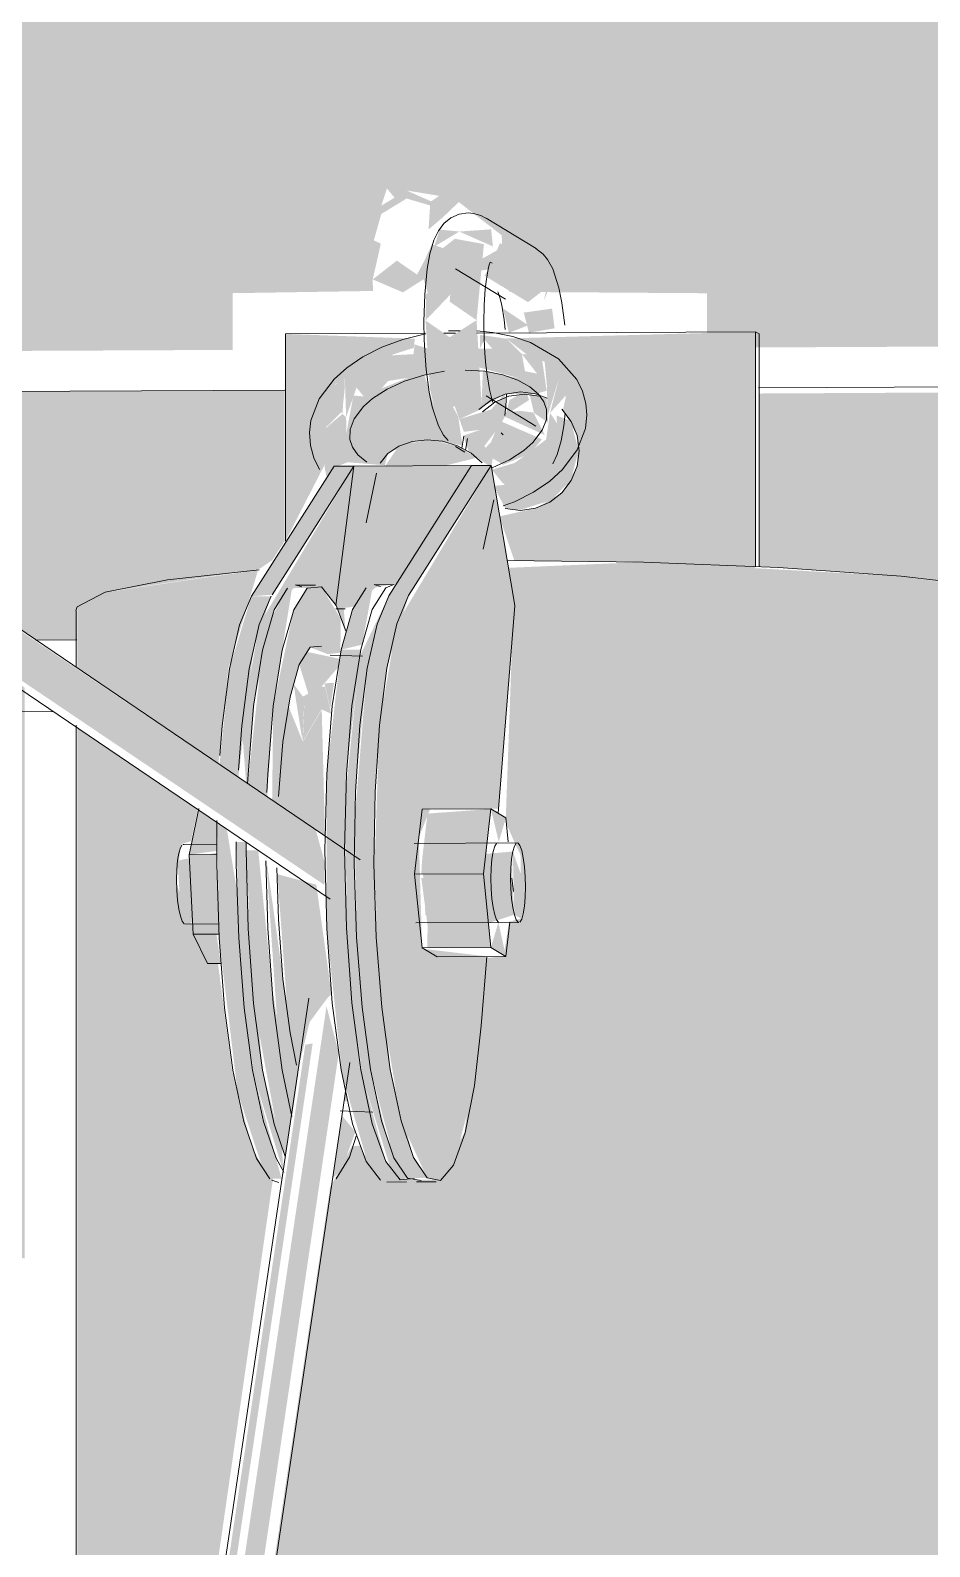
# Model space of a CAD drawing. Header units: inches. Extents: x 27328 to 52026, y -4075 to 4147.
# Drawn here: x 49625.2611 to 49625.26459, y 60.13188 to 60.13777 of the extents above; entities that cross this region are included whole.
import ezdxf

# ---------------------------------------------------------------- set-up
doc = ezdxf.new("R2010")
doc.units = ezdxf.units.IN
doc.header["$MEASUREMENT"] = 0
doc.layers.add('Q-SPCQ', color=91, linetype='Continuous', lineweight=9)
doc.layers.add('S-BEAM', color=12, linetype='Continuous', lineweight=9)

msp = doc.modelspace()

# ---------------------------------------------------------------- hatches: boundary and pattern name
at = {"layer": 'Q-SPCQ'}
for points in [[(49625.2622409, 60.1344469), (49625.2622432, 60.13453), (49625.2622069, 60.1346617), (49625.2536366, 60.1404287), (49625.2536039, 60.1403418), (49625.2535382, 60.1403164), (49625.2622367, 60.1344498)], [(49625.2630316, 60.1367098), (49625.2631009, 60.1367636), (49625.2631123, 60.1368509), (49625.2629224, 60.1369391), (49625.262889, 60.1368576), (49625.2628629, 60.1368123), (49625.2629821, 60.1367398)], [(49625.2629571, 60.1365908), (49625.2630325, 60.1366199), (49625.2629345, 60.1366853), (49625.2629562, 60.1365953)], [(49625.2629442, 60.136271), (49625.2630353, 60.1363298), (49625.2630255, 60.1363672), (49625.2629601, 60.1363298), (49625.2629465, 60.1362797)], [(49625.2631098, 60.1362417), (49625.2631038, 60.1363359), (49625.2630372, 60.1363536), (49625.2630548, 60.1362796), (49625.2631002, 60.1362484)], [(49625.2629353, 60.1360785), (49625.2630401, 60.1361226), (49625.2630858, 60.1361775), (49625.2629224, 60.136249), (49625.2628876, 60.1361665), (49625.2628522, 60.1361288), (49625.2629283, 60.1360827)], [(49625.2626593, 60.1359774), (49625.2627079, 60.1360747), (49625.2628312, 60.1361052), (49625.2627581, 60.136152), (49625.2626397, 60.1361758), (49625.2625295, 60.136151), (49625.2624768, 60.1360737), (49625.2626183, 60.1360743), (49625.262599, 60.1359833)], [(49625.2619571, 60.1355677), (49625.2620372, 60.135574), (49625.2623551, 60.1360729), (49625.2622789, 60.1360725), (49625.2620368, 60.1356928)], [(49625.2622901, 60.1355188), (49625.2623554, 60.1355277), (49625.2624387, 60.1356014), (49625.2625199, 60.1356177), (49625.2628124, 60.136075), (49625.2623551, 60.1360729), (49625.2622854, 60.1355319)], [(49625.2624914, 60.1355702), (49625.2625677, 60.1355706), (49625.2628887, 60.1360754), (49625.2628124, 60.136075), (49625.2625586, 60.1356759)], [(49625.2620002, 60.1353588), (49625.2620765, 60.1353592), (49625.262115, 60.135599), (49625.2620974, 60.1355989), (49625.2620373, 60.1354883)], [(49625.2623056, 60.1353603), (49625.2623875, 60.13538), (49625.2624275, 60.1356005), (49625.2623871, 60.1355754), (49625.2623504, 60.1355166)], [(49625.262535, 60.1333014), (49625.2625628, 60.133309), (49625.2624838, 60.1334664), (49625.2624199, 60.1337303), (49625.2623613, 60.1343842), (49625.2623611, 60.1348148), (49625.2624063, 60.1352892), (49625.2624914, 60.1355707), (49625.2623776, 60.1353331), (49625.2623241, 60.1348085), (49625.2623259, 60.13428), (49625.2623872, 60.1337049), (49625.2624959, 60.1333519), (49625.2625292, 60.1333089)], [(49625.2625629, 60.1333089), (49625.2626393, 60.1333092), (49625.2625869, 60.1333881), (49625.2624965, 60.1337302), (49625.2624375, 60.1343955), (49625.2624373, 60.134809), (49625.2624827, 60.135289), (49625.2625677, 60.1355706), (49625.2624914, 60.1355702), (49625.2624064, 60.1352887), (49625.2623596, 60.1347145), (49625.2623659, 60.1342443), (49625.2624201, 60.1337299), (49625.2625106, 60.1333877)], [(49625.2623229, 60.1354271), (49625.262316, 60.1355189), (49625.2622906, 60.1355174), (49625.2623159, 60.1354466)], [(49625.2624587, 60.133301), (49625.262535, 60.1333014), (49625.262479, 60.1333738), (49625.2623819, 60.1337297), (49625.2623226, 60.134415), (49625.2623259, 60.1348771), (49625.2623819, 60.1353606), (49625.2623056, 60.1353603), (49625.2622495, 60.1348768), (49625.2622495, 60.1342797), (49625.2623097, 60.1337099), (49625.2624095, 60.1333647), (49625.2624397, 60.1333256)], [(49625.2617154, 60.1345643), (49625.2618222, 60.1345793), (49625.2618214, 60.1346913), (49625.2617523, 60.1347381), (49625.261723, 60.1345998)], [(49625.2626175, 60.1344893), (49625.2628583, 60.1344904), (49625.2628874, 60.1347419), (49625.2626411, 60.1347241), (49625.2626215, 60.1345575), (49625.2626182, 60.1345177)], [(49625.2617306, 60.1342553), (49625.2618301, 60.1342558), (49625.2618203, 60.1345648), (49625.2617154, 60.1345643), (49625.2617273, 60.1343227)], [(49625.2630072, 60.1343143), (49625.2630216, 60.1344388), (49625.2629725, 60.1345768), (49625.2629784, 60.1343315)], [(49625.262641, 60.1342029), (49625.2628874, 60.1342041), (49625.2628583, 60.1344904), (49625.2626171, 60.1344736), (49625.2626412, 60.1342923)], [(49625.2617871, 60.1341414), (49625.2618383, 60.1341417), (49625.2618214, 60.1342557), (49625.2617306, 60.1342553), (49625.2617665, 60.134183)], [(49625.2565847, 60.0958983), (49625.2566303, 60.0959389), (49625.2567073, 60.0960696), (49625.2622966, 60.1337952), (49625.2622489, 60.1339757), (49625.2565865, 60.0959104)], [(49625.2565224, 60.0958946), (49625.2565865, 60.0959104), (49625.2621951, 60.1338317), (49625.2621664, 60.1338264), (49625.2565224, 60.0958947)]]:
    msp.add_hatch(color=256, dxfattribs=at).paths.add_polyline_path(points, flags=0)
h = msp.add_hatch(color=256, dxfattribs=at)
h.paths.add_polyline_path([(49625.2627399, 60.1368667), (49625.2627472, 60.1369559), (49625.2626552, 60.1368836), (49625.2626348, 60.1367743)], flags=0)
h.paths.add_polyline_path([(49625.2626338, 60.1366389), (49625.2627295, 60.136739), (49625.2627399, 60.1368667), (49625.2626356, 60.136739)], flags=0)
h.paths.add_polyline_path([(49625.2626667, 60.136925), (49625.2627648, 60.136984), (49625.2626885, 60.1369917)], flags=0)
h = msp.add_hatch(color=256, dxfattribs=at)
h.paths.add_polyline_path([(49625.2628317, 60.1366398), (49625.2628602, 60.1369353), (49625.2627472, 60.1369559), (49625.2627273, 60.1367117)], flags=0)
h.paths.add_polyline_path([(49625.2628952, 60.1369261), (49625.2628884, 60.1369926), (49625.2627648, 60.136984)], flags=0)
h = msp.add_hatch(color=256, dxfattribs=at)
h.paths.add_polyline_path([(49625.2630346, 60.1365911), (49625.2631348, 60.1366083), (49625.2631249, 60.1366847), (49625.263015, 60.1366693), (49625.2630343, 60.1365952)], flags=0)
h.paths.add_polyline_path([(49625.2630934, 60.1367166), (49625.263133, 60.1368109), (49625.2631122, 60.1367915), (49625.2630983, 60.1367398)], flags=0)
h = msp.add_hatch(color=256, dxfattribs=at)
h.paths.add_polyline_path([(49625.2628452, 60.1365834), (49625.2628452, 60.1365306), (49625.262862, 60.1365642)], flags=0)
h.paths.add_polyline_path([(49625.2634793, 60.1347544), (49625.2639151, 60.1347565), (49625.2639151, 60.1365951), (49625.2629466, 60.1365689), (49625.2630252, 60.1365077), (49625.2631158, 60.13647), (49625.2631804, 60.136352), (49625.2631672, 60.1362895), (49625.2632225, 60.1361917), (49625.2632225, 60.1360727), (49625.2631634, 60.1359694), (49625.2630611, 60.1359095), (49625.2629203, 60.135878), (49625.2629786, 60.135706), (49625.2634793, 60.1357009), (49625.2634793, 60.1353029)], flags=0)
h.paths.add_polyline_path([(49625.2623094, 60.136277), (49625.2623201, 60.136379), (49625.2623181, 60.1364036)], flags=0)
h.paths.add_polyline_path([(49625.2620891, 60.1357817), (49625.2622395, 60.1360745), (49625.2622463, 60.1362234), (49625.2623064, 60.1362822), (49625.2622813, 60.1363912), (49625.2625069, 60.1365068), (49625.2625881, 60.1365327), (49625.2625922, 60.1365681), (49625.2620891, 60.1365865), (49625.2620891, 60.1360745)], flags=0)
h.paths.add_polyline_path([(49625.2623266, 60.1360886), (49625.2624754, 60.1360766), (49625.2624878, 60.136125), (49625.2626062, 60.1361736), (49625.2627239, 60.1361634), (49625.2627768, 60.1361534), (49625.2627602, 60.1362663), (49625.2627386, 60.1363051), (49625.2626641, 60.1363121), (49625.2626256, 60.1364397), (49625.26246, 60.1363739), (49625.262393, 60.1363439), (49625.2623531, 60.1363473), (49625.2623211, 60.1361737), (49625.2623229, 60.1361459)], flags=0)
h.paths.add_polyline_path([(49625.2626874, 60.1362192), (49625.2626657, 60.1362948), (49625.2627386, 60.1362444), (49625.2626982, 60.1362245)], flags=0)
h.paths.add_polyline_path([(49625.2628509, 60.1363009), (49625.262943, 60.1363529), (49625.2630611, 60.1363534), (49625.2631042, 60.1363656), (49625.2630862, 60.1364855), (49625.2630661, 60.1364325), (49625.2630189, 60.1364417), (49625.2630065, 60.1364123), (49625.2628562, 60.1364418), (49625.2628507, 60.1363061)], flags=0)
h = msp.add_hatch(color=256, dxfattribs=at)
h.paths.add_polyline_path([(49625.2626885, 60.1362184), (49625.2627648, 60.1362557), (49625.2626667, 60.136294)], flags=0)
h.paths.add_polyline_path([(49625.2626691, 60.1362945), (49625.2627472, 60.1363051), (49625.2627273, 60.1365736), (49625.2626338, 60.1366389), (49625.2626502, 60.136376)], flags=0)
h = msp.add_hatch(color=256, dxfattribs=at)
h.paths.add_polyline_path([(49625.2627648, 60.1362557), (49625.2628523, 60.1362954), (49625.2628317, 60.1366398), (49625.2627273, 60.1365736), (49625.2627472, 60.1363051)], flags=0)
h.paths.add_polyline_path([(49625.2627823, 60.1362063), (49625.2628884, 60.1362193), (49625.2628952, 60.1362951), (49625.2627648, 60.1362557)], flags=0)
h = msp.add_hatch(color=256, dxfattribs=at)
h.paths.add_polyline_path([(49625.2630076, 60.1365083), (49625.2630673, 60.1364316), (49625.2630939, 60.1365016)], flags=0)
h.paths.add_polyline_path([(49625.262325, 60.1362634), (49625.2623656, 60.136378), (49625.262414, 60.1363185), (49625.2624878, 60.1364038), (49625.2628355, 60.1364582), (49625.2630264, 60.1364063), (49625.2630076, 60.1365083), (49625.2629477, 60.136568), (49625.2628463, 60.1365826), (49625.262893, 60.1365293), (49625.2628108, 60.1365301), (49625.2626956, 60.1365653), (49625.2627271, 60.1365031), (49625.2625909, 60.1365458), (49625.2625866, 60.1365079), (49625.2624153, 60.1364985), (49625.2623202, 60.1364145)], flags=0)
h.paths.add_polyline_path([(49625.2631072, 60.1362671), (49625.2631529, 60.1364184), (49625.2630939, 60.1365016), (49625.2631053, 60.1363815)], flags=0)
h.paths.add_polyline_path([(49625.2623107, 60.1362759), (49625.2623202, 60.1364145), (49625.262256, 60.1363729)], flags=0)
h.paths.add_polyline_path([(49625.2631172, 60.1362797), (49625.2632057, 60.1363773), (49625.2631529, 60.1364184), (49625.2631264, 60.1363156)], flags=0)
h = msp.add_hatch(color=256, dxfattribs=at)
h.paths.add_polyline_path([(49625.2343077, 60.1352728), (49625.2607817, 60.1353958), (49625.2593643, 60.1363555), (49625.2343077, 60.1362383)], flags=0)
h.paths.add_polyline_path([(49625.2611227, 60.1353973), (49625.2612797, 60.1353981), (49625.2612797, 60.1355281), (49625.2613882, 60.1355845), (49625.2619853, 60.1356724), (49625.2620386, 60.135708), (49625.2620869, 60.1357833), (49625.2620869, 60.1363682), (49625.2597072, 60.1363571), (49625.2608466, 60.1355846)], flags=0)
h.paths.add_polyline_path([(49625.2653665, 60.135417), (49625.2926281, 60.1355436), (49625.2926281, 60.136511), (49625.2639273, 60.1363551), (49625.2639273, 60.1356847), (49625.2644796, 60.135647), (49625.265171, 60.1355461), (49625.2653374, 60.1354869), (49625.2653665, 60.135427)], flags=0)
h.paths.add_polyline_path([(49625.2629999, 60.135903), (49625.263123, 60.1359412), (49625.2631976, 60.1360188), (49625.2632282, 60.1361339), (49625.2631976, 60.1362486), (49625.263142, 60.1362698), (49625.2631442, 60.1362364), (49625.2631559, 60.1361792), (49625.2630674, 60.1360253), (49625.2629408, 60.1360003), (49625.2628984, 60.1359966), (49625.2629422, 60.1359104), (49625.2629764, 60.135906)], flags=0)
h.paths.add_polyline_path([(49625.2628873, 60.1360621), (49625.2628947, 60.1361036), (49625.2628622, 60.1361515), (49625.2629155, 60.1362216), (49625.2629423, 60.1362649), (49625.2630967, 60.1361938), (49625.2630528, 60.1362811), (49625.2629999, 60.1362882), (49625.2629446, 60.1362811), (49625.2629408, 60.1363545), (49625.262892, 60.1362975), (49625.2628608, 60.1362188), (49625.2627794, 60.1361913), (49625.2628022, 60.1361288), (49625.2628859, 60.1360704)], flags=0)
h = msp.add_hatch(color=256, dxfattribs=at)
h.paths.add_polyline_path([(49625.2629645, 60.1359774), (49625.2631108, 60.1360392), (49625.2631687, 60.1362022), (49625.2631172, 60.1362797), (49625.2631018, 60.1361764), (49625.2629802, 60.1360856), (49625.2628911, 60.1360592), (49625.2629261, 60.1360159)], flags=0)
h.paths.add_polyline_path([(49625.2622526, 60.1360328), (49625.2622921, 60.136073), (49625.2623282, 60.1360874), (49625.262325, 60.1362634), (49625.2623107, 60.1362759), (49625.2622189, 60.1361978), (49625.2622478, 60.1360352)], flags=0)
h = msp.add_hatch(color=256, dxfattribs=at)
h.paths.add_polyline_path([(49625.2620801, 60.1333443), (49625.262076, 60.1334315), (49625.2619999, 60.1337284), (49625.26194, 60.1344341), (49625.2619357, 60.1346138), (49625.2618999, 60.1346137), (49625.2619077, 60.1342422), (49625.2619655, 60.1337111), (49625.262076, 60.1333506)], flags=0)
h.paths.add_polyline_path([(49625.2619429, 60.1348407), (49625.261971, 60.1351759), (49625.2620479, 60.1355201), (49625.2621209, 60.1355993), (49625.2622333, 60.1356), (49625.2622855, 60.1355324), (49625.2623551, 60.1360729), (49625.261987, 60.1354577), (49625.2619196, 60.1350651), (49625.2619364, 60.1348451)], flags=0)
h.paths.add_polyline_path([(49625.2621559, 60.1350033), (49625.2622291, 60.1351284), (49625.2622669, 60.135112), (49625.262243, 60.1352165), (49625.2622272, 60.1352164), (49625.2621572, 60.1351784), (49625.2621209, 60.1352278), (49625.2621315, 60.1351573), (49625.2621558, 60.1350037)], flags=0)
h.paths.add_polyline_path([(49625.2621559, 60.1350033), (49625.2621616, 60.1351414), (49625.2621938, 60.1351283), (49625.2621561, 60.1350037)], flags=0)
h.paths.add_polyline_path([(49625.2622816, 60.1352952), (49625.2622456, 60.1353035), (49625.262274, 60.1352965)], flags=0)
h.paths.add_polyline_path([(49625.2622534, 60.1353434), (49625.2622292, 60.1353748), (49625.2622527, 60.1353436)], flags=0)
h = msp.add_hatch(color=256, dxfattribs=at)
h.paths.add_polyline_path([(49625.2626922, 60.1332994), (49625.2627425, 60.1333591), (49625.2628235, 60.1336688), (49625.262871, 60.1341697), (49625.2626274, 60.1341986), (49625.26262, 60.1342055), (49625.2626075, 60.1346305), (49625.2626509, 60.134741), (49625.2629169, 60.134743), (49625.2629801, 60.1355318), (49625.2628887, 60.1360754), (49625.2625214, 60.1354602), (49625.2624541, 60.1350675), (49625.2624346, 60.1344886), (49625.2624638, 60.1339729), (49625.2625384, 60.1335313), (49625.2626393, 60.1333092)], flags=0)
h.paths.add_polyline_path([(49625.262889, 60.1346093), (49625.2629087, 60.13464), (49625.262889, 60.1346098)], flags=0)
h = msp.add_hatch(color=256, dxfattribs=at)
h.paths.add_polyline_path([(49625.2613084, 60.0599537), (49625.265172, 60.0599616), (49625.265172, 60.0614474), (49625.2613099, 60.0614283), (49625.2613084, 60.0599988)], flags=0)
h.paths.add_polyline_path([(49625.2612807, 60.0639647), (49625.2653379, 60.0639831), (49625.2653379, 60.1008754), (49625.2648799, 60.1009367), (49625.2642165, 60.1009811), (49625.262581, 60.1010281), (49625.2612807, 60.10092), (49625.2612807, 60.063983)], flags=0)
h.paths.add_polyline_path([(49625.2629695, 60.1345791), (49625.2629695, 60.1343618), (49625.262971, 60.1345147), (49625.2629696, 60.1345731)], flags=0)
h.paths.add_polyline_path([(49625.2653379, 60.1011866), (49625.2653379, 60.1354864), (49625.265172, 60.1355453), (49625.2644814, 60.1356456), (49625.2634796, 60.1357008), (49625.2629543, 60.1356782), (49625.262972, 60.1354484), (49625.2629446, 60.1346915), (49625.2629874, 60.1345939), (49625.2630023, 60.1345651), (49625.2630044, 60.1343165), (49625.2629583, 60.1343044), (49625.2629369, 60.1341714), (49625.2628685, 60.1341624), (49625.2627849, 60.1334865), (49625.2626856, 60.1333022), (49625.2625157, 60.1333036), (49625.2624357, 60.1333291), (49625.2623782, 60.133435), (49625.2623469, 60.1334318), (49625.2622825, 60.1333082), (49625.262263, 60.133274), (49625.2612807, 60.1267124), (49625.2612807, 60.1012319), (49625.2621182, 60.1012877), (49625.2629446, 60.1013158), (49625.2652817, 60.1011971)], flags=0)
h.paths.add_polyline_path([(49625.2612807, 60.1280344), (49625.2620414, 60.1333089), (49625.2620256, 60.1333088), (49625.261958, 60.1334313), (49625.2618815, 60.1337308), (49625.261827, 60.1341441), (49625.2617838, 60.1341439), (49625.2616634, 60.134456), (49625.2616847, 60.1346055), (49625.2617224, 60.134617), (49625.2617488, 60.1347407), (49625.2612807, 60.1350577), (49625.2612807, 60.1303714)], flags=0)
h.paths.add_polyline_path([(49625.2618291, 60.1349182), (49625.2618679, 60.1352897), (49625.2619537, 60.1355709), (49625.2619832, 60.1356703), (49625.2613897, 60.1355834), (49625.2612807, 60.1355273), (49625.2612807, 60.1352901), (49625.261822, 60.1349231)], flags=0)
h = msp.add_hatch(color=256, dxfattribs=at)
h.paths.add_polyline_path([(49625.2622707, 60.1333045), (49625.2623086, 60.133343), (49625.2623608, 60.1334883), (49625.2623077, 60.1335532), (49625.2622821, 60.1333813)], flags=0)
h.paths.add_polyline_path([(49625.2621149, 60.1335491), (49625.2621401, 60.1337191), (49625.2620785, 60.1340956), (49625.2620135, 60.1345611), (49625.2620635, 60.1338262), (49625.2621141, 60.1335525)], flags=0)
h.paths.add_polyline_path([(49625.2620615, 60.1347603), (49625.2621039, 60.1351567), (49625.2621431, 60.1353028), (49625.2621849, 60.1353699), (49625.2622539, 60.135343), (49625.2623026, 60.1353491), (49625.2623045, 60.1354796), (49625.2622298, 60.1356049), (49625.2621737, 60.1355993), (49625.2621214, 60.1355155), (49625.262042, 60.135141), (49625.2620377, 60.1347764), (49625.2620599, 60.1347614)], flags=0)
h = msp.add_hatch(color=256, dxfattribs=at)
h.paths.add_polyline_path([(49625.2620288, 60.1333064), (49625.2620744, 60.1333066), (49625.2620527, 60.1333856), (49625.2619618, 60.1337289), (49625.2619021, 60.1344165), (49625.2618618, 60.1346639), (49625.2618246, 60.134689), (49625.2618313, 60.1342418), (49625.2619038, 60.1336413), (49625.2619998, 60.13335)], flags=0)
h.paths.add_polyline_path([(49625.2619065, 60.1348654), (49625.2619648, 60.1353597), (49625.2620334, 60.1355681), (49625.2619571, 60.1355677), (49625.2618719, 60.1352862), (49625.2618334, 60.134915), (49625.2618592, 60.1348975)], flags=0)
h = msp.add_hatch(color=256, dxfattribs=at)
h.paths.add_polyline_path([(49625.2620883, 60.1333975), (49625.2621141, 60.1335525), (49625.262037, 60.134055), (49625.2619835, 60.1345815), (49625.2619366, 60.1345812), (49625.2619658, 60.1339861), (49625.2620618, 60.1334713)], flags=0)
h.paths.add_polyline_path([(49625.2620182, 60.1347897), (49625.262042, 60.135141), (49625.2620765, 60.1353592), (49625.2620002, 60.1353588), (49625.2619431, 60.1348406), (49625.2619995, 60.1348023)], flags=0)
h = msp.add_hatch(color=256, dxfattribs=at)
h.paths.add_polyline_path([(49625.2622408, 60.1352299), (49625.2622943, 60.1352925), (49625.2622993, 60.1353251), (49625.2621737, 60.1353519), (49625.2621431, 60.1353028), (49625.2621852, 60.1351667), (49625.2622359, 60.1352243)], flags=0)
h.paths.add_polyline_path([(49625.2622636, 60.1351312), (49625.262278, 60.1352318), (49625.2622408, 60.1352299), (49625.262261, 60.1351423)], flags=0)
h = msp.add_hatch(color=256, dxfattribs=at)
h.paths.add_polyline_path([(49625.2623162, 60.1336067), (49625.2623311, 60.1336077), (49625.2623225, 60.1336483)], flags=0)
h.paths.add_polyline_path([(49625.262138, 60.1337291), (49625.2621831, 60.133914), (49625.2622491, 60.1340038), (49625.2622683, 60.1340237), (49625.2622092, 60.1344483), (49625.262058, 60.1344888), (49625.2620988, 60.1339363), (49625.262133, 60.1337524)], flags=0)
h.paths.add_polyline_path([(49625.2621568, 60.1350026), (49625.2621958, 60.1351308), (49625.2621624, 60.1351408)], flags=0)
h.paths.add_polyline_path([(49625.2622348, 60.1346411), (49625.2622432, 60.1346357), (49625.2622303, 60.1351276), (49625.2621568, 60.1350026), (49625.2621013, 60.1351408), (49625.2620615, 60.1347603), (49625.2622232, 60.134649)], flags=0)
h = msp.add_hatch(color=256, dxfattribs=at)
h.paths.add_polyline_path([(49625.2629456, 60.1341694), (49625.2629165, 60.1343019), (49625.2628874, 60.1342041)], flags=0)
h.paths.add_polyline_path([(49625.2628648, 60.1344267), (49625.2628802, 60.1344268), (49625.2628604, 60.1344694)], flags=0)
h.paths.add_polyline_path([(49625.2628874, 60.1347419), (49625.262918, 60.1346144), (49625.2629456, 60.1347071)], flags=0)
h.paths.add_polyline_path([(49625.262868, 60.1345739), (49625.2628909, 60.1345768), (49625.2628683, 60.1345767)], flags=0)
h.paths.add_polyline_path([(49625.2629434, 60.1346088), (49625.262955, 60.1346146), (49625.2629434, 60.134609)], flags=0)
h = msp.add_hatch(color=256, dxfattribs=at)
h.paths.add_polyline_path([(49625.2616956, 60.1342963), (49625.2618276, 60.1343294), (49625.2618213, 60.1345715), (49625.2616706, 60.1345417), (49625.2616837, 60.1343185), (49625.2616881, 60.134306)], flags=0)
h.paths.add_polyline_path([(49625.2628873, 60.1343018), (49625.2629784, 60.1343315), (49625.2629664, 60.1345298), (49625.2629725, 60.1345768), (49625.2626204, 60.1345461), (49625.2626332, 60.1343299), (49625.2628873, 60.1343019)], flags=0)
at = {"layer": 'S-BEAM'}
h = msp.add_hatch(color=256, dxfattribs=at)
h.paths.add_polyline_path([(49625.6288156, 59.9697584), (49625.6288156, 60.0383272), (49625.628611, 60.0384429), (49625.6267877, 60.0395211), (49625.6257711, 60.0401879), (49625.62441, 60.0412363), (49625.6222575, 60.043023), (49625.620957, 60.0442564), (49625.6190048, 60.0463784), (49625.6175284, 60.0483673), (49625.6166837, 60.0495977), (49625.615667, 60.0511966), (49625.6155204, 60.0514317), (49625.6199388, 60.0292035), (49625.6199388, 59.9697675), (49625.6283047, 59.9697589)], flags=0)
h.paths.add_polyline_path([(49625.0299556, 59.9703717), (49625.0299556, 60.028693), (49625.0409502, 60.0889188), (49625.0408825, 60.0889185), (49625.040073, 60.0890797), (49625.0220611, 60.0890166), (49625.022028, 60.0889883), (49625.022028, 60.0284928), (49625.0221401, 60.0284928), (49625.0221401, 60.018543), (49625.022028, 60.0184475), (49625.022028, 59.9703798), (49625.0225182, 59.9703793)], flags=0)
h.paths.add_polyline_path([(49625.6288156, 60.0646006), (49625.6288156, 60.0715363), (49625.6284024, 60.0736066), (49625.6284203, 60.0679201), (49625.6285481, 60.0658096), (49625.6285506, 60.0657983)], flags=0)
h.paths.add_polyline_path([(49625.6111211, 60.0734892), (49625.611144, 60.1029845), (49625.6112058, 60.105509), (49625.6113419, 60.1098729), (49625.6038701, 60.1098451), (49625.6099219, 60.0795018)], flags=0)
h.paths.add_polyline_path([(49625.5596013, 60.1258749), (49625.6017231, 60.1260549), (49625.6017231, 60.1359016), (49625.5800993, 60.1396381), (49625.4536612, 60.1442866), (49625.4530702, 60.1300954), (49625.5103667, 60.1344114), (49625.559508, 60.1258911)], flags=0)
h.paths.add_polyline_path([(49625.6035034, 60.1260625), (49625.61297, 60.1261119), (49625.6132816, 60.1274994), (49625.6136762, 60.1288684), (49625.6140319, 60.1298972), (49625.6145872, 60.1311279), (49625.6154031, 60.1324004), (49625.616085, 60.1332668), (49625.6162115, 60.1333981), (49625.6035034, 60.135594), (49625.6035034, 60.1261121)], flags=0)
h.paths.add_polyline_path([(49625.2925963, 60.137838), (49625.2925753, 60.137838), (49625.2925815, 60.1379152)], flags=0)
h.paths.add_polyline_path([(49625.2926082, 60.1379247), (49625.2925807, 60.1379441), (49625.2926052, 60.1379338)], flags=0)
h.paths.add_polyline_path([(49625.4514706, 60.1300405), (49625.4520663, 60.1443452), (49625.3861249, 60.1467695), (49625.2718856, 60.1478316), (49625.2714877, 60.1382174), (49625.2727564, 60.1374383), (49625.2731661, 60.1374078), (49625.273697, 60.1371052), (49625.2740092, 60.136668), (49625.2740605, 60.1365815), (49625.2917855, 60.1366676), (49625.2918197, 60.1376703), (49625.2917991, 60.1376966), (49625.2917233, 60.1377211), (49625.2916754, 60.1377663), (49625.2915345, 60.1377656), (49625.2914886, 60.1380126), (49625.2914786, 60.1380421), (49625.2913131, 60.1380707), (49625.2913047, 60.1382921), (49625.2913192, 60.1383469), (49625.2914786, 60.1383527), (49625.2914786, 60.1404753), (49625.2911386, 60.1404689), (49625.2911386, 60.1402602), (49625.2909833, 60.1402602), (49625.2909503, 60.1400769), (49625.2906867, 60.1400757), (49625.2906776, 60.1400849), (49625.2906776, 60.1402896), (49625.2905236, 60.1402572), (49625.2905236, 60.1404707), (49625.2905236, 60.1405047), (49625.2905236, 60.1405251), (49625.2905236, 60.1405494), (49625.2899796, 60.1406102), (49625.2899633, 60.1407598), (49625.2899626, 60.1415184), (49625.2900518, 60.1417354), (49625.2901883, 60.1418154), (49625.2902671, 60.1418262), (49625.2906776, 60.1418296), (49625.2906776, 60.1418896), (49625.2863005, 60.1450777), (49625.2861359, 60.1453304), (49625.2860605, 60.145513), (49625.2860301, 60.1458491), (49625.2861013, 60.146181), (49625.2862372, 60.1464361), (49625.2863983, 60.1466184), (49625.2866595, 60.1467893), (49625.2868529, 60.1468652), (49625.2871153, 60.1469012), (49625.2875011, 60.1468228), (49625.2877612, 60.1466835), (49625.2920486, 60.1435596), (49625.2924043, 60.1435345), (49625.2929713, 60.1432115), (49625.293296, 60.1427617), (49625.2933562, 60.1425784), (49625.2974804, 60.1395454), (49625.2976457, 60.1393295), (49625.2977567, 60.1390231), (49625.297785, 60.1388073), (49625.2977496, 60.1385364), (49625.2976457, 60.1382836), (49625.2974804, 60.1380662), (49625.297265, 60.137899), (49625.2970142, 60.1377933), (49625.296745, 60.1377564), (49625.2964697, 60.1377934), (49625.296135, 60.137959), (49625.2931409, 60.1400753), (49625.2931127, 60.1400965), (49625.2931127, 60.1401357), (49625.2926182, 60.1404689), (49625.2926508, 60.1383614), (49625.2926616, 60.1381013), (49625.292606, 60.1379338), (49625.2925432, 60.1380643), (49625.292527, 60.138039), (49625.2924682, 60.13777), (49625.2924012, 60.1377425), (49625.2923371, 60.1376252), (49625.2922494, 60.137698), (49625.2922271, 60.1376722), (49625.2923181, 60.1376251), (49625.2923203, 60.1366669), (49625.2924682, 60.1366431), (49625.2924796, 60.1366073), (49625.2924962, 60.1363932), (49625.2928416, 60.1363665), (49625.2928602, 60.1360808), (49625.2928411, 60.1354211), (49625.2925516, 60.1353917), (49625.2925516, 60.1352614), (49625.2923198, 60.1352293), (49625.2922865, 60.134535), (49625.2920079, 60.134554), (49625.2917831, 60.1345305), (49625.291763, 60.1352502), (49625.291588, 60.1352921), (49625.2915516, 60.1353586), (49625.2915516, 60.1354151), (49625.2901208, 60.1353918), (49625.2904916, 60.1352672), (49625.2905512, 60.1351496), (49625.2894187, 60.1316361), (49625.4513954, 60.1300413)], flags=0)
h.paths.add_polyline_path([(49625.2873803, 60.1316562), (49625.2885876, 60.1354014), (49625.276036, 60.1353096), (49625.2766411, 60.134896), (49625.2768007, 60.1346874), (49625.2769011, 60.134444), (49625.2769353, 60.1341825), (49625.2769011, 60.1339206), (49625.2768007, 60.1336763), (49625.2766411, 60.1334662), (49625.276433, 60.1333046), (49625.2761907, 60.1332025), (49625.2759307, 60.1331668), (49625.2756649, 60.1332025), (49625.2753286, 60.1333627), (49625.2740636, 60.1341183), (49625.2738317, 60.1341222), (49625.2738081, 60.1343176), (49625.2736849, 60.134288), (49625.2736849, 60.134395), (49625.2735273, 60.1344939), (49625.2732108, 60.1344822), (49625.2733852, 60.1343404), (49625.2735978, 60.1336556), (49625.2735978, 60.1335578), (49625.2737607, 60.1335586), (49625.2738066, 60.1334085), (49625.2738514, 60.1333781), (49625.2738828, 60.1333627), (49625.2738767, 60.133193), (49625.2738472, 60.1331162), (49625.2738066, 60.1330858), (49625.2737607, 60.1329662), (49625.2735855, 60.1329553), (49625.2735207, 60.13275), (49625.2734911, 60.1327683), (49625.2734599, 60.1327804), (49625.2733729, 60.13278), (49625.273331, 60.132845), (49625.2732269, 60.1317955), (49625.2814985, 60.1317141)], flags=0)
h.paths.add_polyline_path([(49625.2723243, 60.1337088), (49625.2722262, 60.1334449), (49625.2721781, 60.1335511), (49625.2722066, 60.1334011), (49625.2722726, 60.1334203), (49625.2723224, 60.1336979)], flags=0)
h.paths.add_polyline_path([(49625.2723969, 60.1344739), (49625.2725598, 60.1343431), (49625.272527, 60.1342897), (49625.2723224, 60.1337517), (49625.2720432, 60.1338985), (49625.2722428, 60.1344513), (49625.2723576, 60.1344381), (49625.272375, 60.1344584)], flags=0)
h.paths.add_polyline_path([(49625.2721117, 60.1318065), (49625.2721856, 60.1327746), (49625.2720987, 60.1327742), (49625.2720087, 60.1329583), (49625.2718678, 60.1329576), (49625.2718215, 60.133107), (49625.2717454, 60.1331345), (49625.2717357, 60.1333407), (49625.2717518, 60.1333991), (49625.271822, 60.1334316), (49625.2718678, 60.1335499), (49625.2720301, 60.1335511), (49625.2720432, 60.1338232), (49625.2721689, 60.1338053), (49625.2723243, 60.1336792), (49625.2723243, 60.1336619), (49625.2724901, 60.1337739), (49625.2727564, 60.1338162), (49625.2730363, 60.1337764), (49625.2732682, 60.1336644), (49625.2733047, 60.1336644), (49625.2733047, 60.133829), (49625.2734139, 60.1338295), (49625.2734007, 60.1339047), (49625.2732981, 60.1338666), (49625.2730985, 60.1343738), (49625.2725816, 60.1344036), (49625.2723967, 60.1344822), (49625.272375, 60.1344886), (49625.2723275, 60.1344584), (49625.2723012, 60.1344446), (49625.2722584, 60.1344822), (49625.2722428, 60.134488), (49625.2719437, 60.1344822), (49625.2719437, 60.13428), (49625.271795, 60.13428), (49625.2717623, 60.1341042), (49625.2715101, 60.1341031), (49625.2715019, 60.1341112), (49625.2715019, 60.134307), (49625.2713552, 60.1342773), (49625.2713331, 60.1344823), (49625.2712227, 60.1318153), (49625.2716085, 60.1318115)], flags=0)
h.paths.add_polyline_path([(49625.2692413, 60.1319347), (49625.2693561, 60.1353122), (49625.2651677, 60.1352678), (49625.2651677, 60.1324648), (49625.2691628, 60.1319449)], flags=0)
h.paths.add_polyline_path([(49625.2610763, 60.1329972), (49625.2610763, 60.1352133), (49625.2609875, 60.1352734), (49625.2441838, 60.1351954), (49625.2606324, 60.133055)], flags=0)
h.paths.add_polyline_path([(49625.2731061, 60.1344205), (49625.2731073, 60.1344557), (49625.2730873, 60.1344822), (49625.2730472, 60.1344864), (49625.273021, 60.1344916), (49625.2730363, 60.1344642), (49625.2730985, 60.1344252)], flags=0)
h.paths.add_polyline_path([(49625.2918944, 60.1345017), (49625.2918805, 60.1345494), (49625.2922625, 60.1345328), (49625.2922605, 60.1345033), (49625.2919404, 60.1345019)], flags=0)
h.paths.add_polyline_path([(49625.2713341, 60.1345055), (49625.2713552, 60.1345337), (49625.2713344, 60.1345149)], flags=0)
h.paths.add_polyline_path([(49625.2719437, 60.1345179), (49625.2719572, 60.1345516), (49625.2719437, 60.1345184)], flags=0)
h.paths.add_polyline_path([(49625.2714357, 60.1345657), (49625.2714357, 60.1345661), (49625.2713552, 60.1345678)], flags=0)
h.paths.add_polyline_path([(49625.2928602, 60.1354212), (49625.2928097, 60.1355853), (49625.2928152, 60.1355309), (49625.2928478, 60.1354513)], flags=0)
h.paths.add_polyline_path([(49625.2928602, 60.1363917), (49625.2928604, 60.1363918), (49625.2941256, 60.1363917)], flags=0)
h.paths.add_polyline_path([(49625.2363039, 60.1398011), (49625.2362643, 60.1398145), (49625.2363007, 60.1398018)], flags=0)
h.paths.add_polyline_path([(49625.2354974, 60.1375684), (49625.2354703, 60.1375684), (49625.2354809, 60.1376348)], flags=0)
h.paths.add_polyline_path([(49625.2354039, 60.1375008), (49625.2354383, 60.1376513), (49625.2354196, 60.1374825), (49625.2354061, 60.1374981)], flags=0)
h.paths.add_polyline_path([(49625.2352086, 60.1363996), (49625.2591587, 60.1365117), (49625.253299, 60.1405185), (49625.253368, 60.1405805), (49625.253341, 60.1406037), (49625.2533737, 60.140628), (49625.2533989, 60.1406513), (49625.259502, 60.1365133), (49625.2618844, 60.1365245), (49625.2618844, 60.1367447), (49625.2624292, 60.1367533), (49625.2624284, 60.1367981), (49625.2625458, 60.1367478), (49625.2626265, 60.136799), (49625.2626414, 60.1367482), (49625.2627502, 60.1367654), (49625.2627502, 60.1368306), (49625.2628114, 60.1368275), (49625.2629331, 60.1368444), (49625.26296, 60.1367497), (49625.2637269, 60.1367445), (49625.2637269, 60.1365331), (49625.2694327, 60.1365598), (49625.2694531, 60.1370526), (49625.2688733, 60.1374466), (49625.268677, 60.137739), (49625.2686056, 60.1379121), (49625.2685704, 60.1381818), (49625.2686443, 60.1385452), (49625.2687729, 60.138787), (49625.2689256, 60.1389597), (49625.2691669, 60.1391191), (49625.2693561, 60.1391935), (49625.2695431, 60.1392276), (49625.2698999, 60.1478501), (49625.2427194, 60.1481028), (49625.2426632, 60.1467444), (49625.2409873, 60.1468063), (49625.2395837, 60.1476416), (49625.2395837, 60.1483906), (49625.199055, 60.1536471), (49625.1449006, 60.1556122), (49625.1449006, 60.1461218), (49625.1520932, 60.1471793), (49625.2346701, 60.1364334), (49625.2347, 60.1374009), (49625.2346813, 60.1374274), (49625.2345995, 60.1374516), (49625.2345466, 60.1374967), (49625.2344184, 60.1374961), (49625.2343748, 60.1376391), (49625.2343464, 60.137772), (49625.2342, 60.1378006), (49625.2341854, 60.1379865), (49625.2342078, 60.1380763), (49625.2343464, 60.138082), (49625.2343464, 60.1402004), (49625.2340298, 60.1401942), (49625.2340298, 60.1399858), (49625.2338783, 60.1399858), (49625.2338616, 60.1397987), (49625.2336529, 60.1398104), (49625.2335687, 60.1398108), (49625.2335687, 60.1400152), (49625.2334172, 60.1399828), (49625.233417, 60.140196), (49625.2334172, 60.1402299), (49625.233417, 60.140274), (49625.2328497, 60.1403332), (49625.2328285, 60.1404651), (49625.2328271, 60.1412414), (49625.232916, 60.141458), (49625.233052, 60.1415378), (49625.2331305, 60.1415486), (49625.2333764, 60.1415824), (49625.2278614, 60.1446889), (49625.227764, 60.1447868), (49625.2276, 60.145039), (49625.227525, 60.1452212), (49625.2274933, 60.1455456), (49625.2275656, 60.1458878), (49625.2277009, 60.1461424), (49625.2278614, 60.1463244), (49625.2281215, 60.146495), (49625.2283142, 60.1465706), (49625.2285756, 60.1466066), (49625.2289598, 60.1465283), (49625.2293447, 60.1463349), (49625.2347512, 60.1432778), (49625.2352977, 60.1432489), (49625.2358553, 60.1429314), (49625.2361729, 60.1425086), (49625.2362204, 60.1424401), (49625.2415101, 60.1394438), (49625.2417247, 60.1392789), (49625.2419054, 60.1390245), (49625.2419929, 60.1388122), (49625.2420282, 60.1385422), (49625.2419929, 60.1382719), (49625.2418894, 60.1380196), (49625.2417247, 60.1378026), (49625.2415101, 60.1376357), (49625.2412603, 60.1375302), (49625.2409922, 60.1374934), (49625.2407179, 60.1375303), (49625.2403579, 60.1376956), (49625.2363039, 60.1399526), (49625.2362872, 60.1398004), (49625.2359943, 60.1398224), (49625.2359943, 60.1400268), (49625.2358427, 60.1399945), (49625.2358427, 60.1402076), (49625.2355257, 60.1401942), (49625.2354974, 60.1375684), (49625.2354222, 60.1377936), (49625.2354108, 60.137619), (49625.2353806, 60.1375007), (49625.2353063, 60.1374731), (49625.2352403, 60.1373573), (49625.2352047, 60.1373781), (49625.2351222, 60.1374287), (49625.2351058, 60.1374028), (49625.2352078, 60.1373529), (49625.2352084, 60.1366689)], flags=0)
h.paths.add_polyline_path([(49625.2624284, 60.1367981), (49625.2624598, 60.1369369), (49625.2624326, 60.1369498), (49625.2624616, 60.1370522), (49625.2625597, 60.1371122), (49625.2626513, 60.1370855), (49625.2626452, 60.1369919), (49625.2627024, 60.1370407), (49625.2627627, 60.1370984), (49625.2629297, 60.1369692), (49625.2629303, 60.136922), (49625.2628556, 60.1368797), (49625.2627984, 60.1368861), (49625.2626583, 60.1369347), (49625.2626293, 60.136871), (49625.2626005, 60.1368169), (49625.262522, 60.136871), (49625.2624296, 60.136799)], flags=0)
h.paths.add_polyline_path([(49625.2625597, 60.1371435), (49625.2626866, 60.1371226), (49625.2626553, 60.1371011), (49625.2625943, 60.1371282)], flags=0)
h.paths.add_polyline_path([(49625.2624616, 60.1370844), (49625.2624835, 60.1371511), (49625.2625131, 60.1371155), (49625.2624848, 60.1370984)], flags=0)
h.paths.add_polyline_path([(49625.2925432, 60.137741), (49625.2925256, 60.1377933), (49625.2925573, 60.1378215), (49625.2925505, 60.1377417)], flags=0)
h.paths.add_polyline_path([(49625.2925786, 60.1381382), (49625.2925895, 60.1381729), (49625.2925786, 60.1381385)], flags=0)
h.paths.add_polyline_path([(49625.2351548, 60.138215), (49625.2351606, 60.1382424), (49625.2351548, 60.1382154)], flags=0)
h.paths.add_polyline_path([(49625.2351749, 60.1382151), (49625.2351805, 60.1382425), (49625.2351749, 60.1382154)], flags=0)
h.paths.add_polyline_path([(49625.2346922, 60.138459), (49625.2351805, 60.1384614), (49625.2351805, 60.1402044), (49625.2346922, 60.1401942), (49625.2346922, 60.1384614)], flags=0)
h.paths.add_polyline_path([(49625.2922837, 60.138486), (49625.2922883, 60.1385133), (49625.2922837, 60.1384863)], flags=0)
h.paths.add_polyline_path([(49625.2922993, 60.1384861), (49625.29231, 60.1384863), (49625.2922993, 60.1384863)], flags=0)
h.paths.add_polyline_path([(49625.2923122, 60.1384862), (49625.292316, 60.1385183), (49625.2923122, 60.1384863)], flags=0)
h.paths.add_polyline_path([(49625.2917815, 60.1387303), (49625.292316, 60.138735), (49625.292316, 60.1404794), (49625.2917815, 60.1404689), (49625.2917815, 60.1387328)], flags=0)
h.paths.add_polyline_path([(49625.2330633, 60.1401943), (49625.2328679, 60.1403018), (49625.2332391, 60.140229), (49625.2330796, 60.1401975)], flags=0)
h.paths.add_polyline_path([(49625.2340492, 60.1402336), (49625.2340646, 60.1402677), (49625.2340492, 60.1402358)], flags=0)
h.paths.add_polyline_path([(49625.2334204, 60.1402869), (49625.233417, 60.1402874), (49625.2334172, 60.140287)], flags=0)
h.paths.add_polyline_path([(49625.2901462, 60.1404689), (49625.2899943, 60.1405769), (49625.2903365, 60.1405038), (49625.2901588, 60.1404712)], flags=0)
h.paths.add_polyline_path([(49625.2911501, 60.1405084), (49625.2911795, 60.1405427), (49625.2911501, 60.1405106)], flags=0)
h.paths.add_polyline_path([(49625.2905609, 60.1405614), (49625.2905609, 60.1405618), (49625.2905236, 60.1405624)], flags=0)
h.paths.add_polyline_path([(49625.096483, 60.145542), (49625.096483, 60.1574182), (49625.0632185, 60.1586411), (49625.0491965, 60.1565665), (49625.0491965, 60.1503201), (49625.0891677, 60.1462812)], flags=0)
h.paths.add_polyline_path([(49625.0467551, 60.1505667), (49625.0467551, 60.1562052), (49625.024111, 60.1528548), (49625.0367117, 60.1515816)], flags=0)

# ---------------------------------------------------------------- linework, layer by layer
at = {"layer": 'Q-SPCQ'}
for p, q in [((49625.2535949, 60.1404982), (49625.2623801, 60.1345446)), ((49625.2622627, 60.1343921), (49625.2534837, 60.1403325)), ((49625.2628688, 60.1370362), (49625.2630626, 60.1369182)), ((49625.2629438, 60.1367214), (49625.2627499, 60.1368392)), ((49625.2627675, 60.1365991), (49625.2627223, 60.1365981)), ((49625.2639151, 60.1365951), (49625.2628323, 60.13659)), ((49625.2639151, 60.1356836), (49625.2639151, 60.1365951)), ((49625.2639294, 60.1365864), (49625.2639151, 60.1365951)), ((49625.2626334, 60.1365891), (49625.2620891, 60.1365865)), ((49625.2620891, 60.1365865), (49625.2620891, 60.1357817)), ((49625.2627497, 60.1365896), (49625.2627047, 60.1365894)), ((49625.2639294, 60.1365864), (49625.2639294, 60.1356831)), ((49625.2639273, 60.1363768), (49625.2926281, 60.136511)), ((49625.2597022, 60.1363571), (49625.2620869, 60.1363682)), ((49625.2628686, 60.1363462), (49625.2630624, 60.1362288)), ((49625.2631027, 60.1362541), (49625.2631037, 60.1362926)), ((49625.2623393, 60.1361767), (49625.2623403, 60.1362154)), ((49625.2627742, 60.1361433), (49625.2627816, 60.1361896)), ((49625.262935, 60.1361952), (49625.2629278, 60.136203)), ((49625.2627866, 60.1361269), (49625.2627501, 60.136149)), ((49625.2627959, 60.1361809), (49625.2627886, 60.1361354)), ((49625.2619571, 60.1355677), (49625.2622789, 60.1360725)), ((49625.2623551, 60.1360729), (49625.2620372, 60.135574)), ((49625.2622789, 60.1360725), (49625.2623551, 60.1360729)), ((49625.2622855, 60.1355324), (49625.2623551, 60.1360729)), ((49625.2623551, 60.1360729), (49625.2628124, 60.136075)), ((49625.2624914, 60.1355702), (49625.2628124, 60.136075)), ((49625.2628887, 60.1360754), (49625.2625677, 60.1355706)), ((49625.2628124, 60.136075), (49625.2628887, 60.1360754)), ((49625.2628887, 60.1360754), (49625.2629801, 60.1355318)), ((49625.2624024, 60.1358533), (49625.2624432, 60.1360458)), ((49625.2628984, 60.1359427), (49625.2628577, 60.1357502)), ((49625.2621288, 60.1356117), (49625.2621535, 60.1356045)), ((49625.2621296, 60.1356113), (49625.2622059, 60.1356116)), ((49625.2624341, 60.1356132), (49625.2624587, 60.135606)), ((49625.2624348, 60.1356127), (49625.2625111, 60.135613)), ((49625.2612761, 60.1352907), (49625.2612761, 60.13551)), ((49625.2623216, 60.135519), (49625.2622845, 60.1355188)), ((49625.2629155, 60.1347253), (49625.2629801, 60.1355318)), ((49625.2612797, 60.1353981), (49625.261119, 60.1353973)), ((49625.2622629, 60.135339), (49625.2623882, 60.1353352)), ((49625.2387836, 60.1350165), (49625.2611888, 60.1351203)), ((49625.2612761, 60.1279971), (49625.2612761, 60.1350669)), ((49625.2617154, 60.1345643), (49625.2617534, 60.1347434)), ((49625.2625912, 60.1344892), (49625.2626203, 60.1347407)), ((49625.2626203, 60.1347407), (49625.2628874, 60.1347419)), ((49625.2628874, 60.1347419), (49625.2628583, 60.1344904)), ((49625.2629456, 60.1347071), (49625.2628874, 60.1347419)), ((49625.262955, 60.1346146), (49625.2629456, 60.1347071)), ((49625.2616924, 60.1346046), (49625.2616956, 60.1346036)), ((49625.2616927, 60.1346044), (49625.2618226, 60.134605)), ((49625.2625889, 60.1346085), (49625.2629898, 60.1346104)), ((49625.2629132, 60.1346102), (49625.2629165, 60.1346093)), ((49625.2617154, 60.1345643), (49625.2618217, 60.1345648)), ((49625.2617306, 60.1342553), (49625.2617154, 60.1345643)), ((49625.2628583, 60.1344904), (49625.2625912, 60.1344892)), ((49625.2626203, 60.1342028), (49625.2625912, 60.1344892)), ((49625.2628583, 60.1344904), (49625.2628874, 60.1342041)), ((49625.2629747, 60.1344209), (49625.2629693, 60.1344735)), ((49625.2629963, 60.1343011), (49625.2625954, 60.1342993)), ((49625.2629456, 60.1341694), (49625.262961, 60.1343023)), ((49625.2618288, 60.1342958), (49625.2616992, 60.1342952)), ((49625.2618336, 60.1342558), (49625.2617306, 60.1342553)), ((49625.2617871, 60.1341414), (49625.2617306, 60.1342553)), ((49625.2626203, 60.1342028), (49625.2628874, 60.1342041)), ((49625.2626785, 60.1341681), (49625.2626203, 60.1342028)), ((49625.2628874, 60.1342041), (49625.2629456, 60.1341694)), ((49625.2617871, 60.1341414), (49625.2618383, 60.1341417)), ((49625.2626785, 60.1341681), (49625.2629456, 60.1341694)), ((49625.2628494, 60.1339), (49625.262871, 60.1341697)), ((49625.2565085, 60.0958944), (49625.2621799, 60.1340078)), ((49625.2623396, 60.1337582), (49625.256746, 60.0961347)), ((49625.2624291, 60.1335641), (49625.2623022, 60.1335693)), ((49625.2620633, 60.1332921), (49625.2620367, 60.1333005)), ((49625.2625599, 60.1332937), (49625.2624836, 60.1332934)), ((49625.2626744, 60.1332943), (49625.2625981, 60.1332939))]:
    msp.add_line(p, q, dxfattribs=at)
for points in [[(49625.2627987, 60.1370562, 0), (49625.2627638, 60.1370511, 0), (49625.2627319, 60.137037, 0), (49625.262705, 60.1370152, 0), (49625.2626834, 60.1369868, 0), (49625.2626659, 60.1369501, 0), (49625.2626505, 60.1368975, 0), (49625.2626401, 60.1368393, 0), (49625.2626304, 60.1367391, 0), (49625.2626275, 60.1366345, 0)], [(49625.2627987, 60.1370562, 0), (49625.2628196, 60.1370546, 0), (49625.2628489, 60.1370464, 0), (49625.2628682, 60.1370366, 0)], [(49625.263174, 60.1366209, 0), (49625.2631627, 60.1367078, 0), (49625.2631513, 60.136765, 0), (49625.2631276, 60.1368387, 0), (49625.2631075, 60.1368751, 0), (49625.2630904, 60.1368959, 0), (49625.263062, 60.1369186, 0)], [(49625.262892, 60.1368616, 0), (49625.2628841, 60.1368653, 0), (49625.2628803, 60.1368544, 0), (49625.2628764, 60.1368383, 0), (49625.2628697, 60.1367988, 0), (49625.2628656, 60.136762, 0), (49625.2628614, 60.1366982, 0), (49625.26286, 60.1366307, 0)], [(49625.2629427, 60.1366042, 0), (49625.2629384, 60.1366414, 0), (49625.2629292, 60.1366976, 0), (49625.262922, 60.1367284, 0), (49625.2629175, 60.1367432, 0), (49625.262916, 60.1367479, 0), (49625.2629146, 60.1367493, 0)], [(49625.2626275, 60.1366345, 0), (49625.2626287, 60.136565, 0), (49625.2626319, 60.1365016, 0), (49625.2626364, 60.136448, 0), (49625.2626479, 60.1363609, 0), (49625.2626594, 60.1363035, 0), (49625.2626834, 60.1362296, 0), (49625.2627037, 60.1361931, 0), (49625.2627209, 60.1361722, 0)], [(49625.2632565, 60.1363158, 0), (49625.2632435, 60.1363637, 0), (49625.2632211, 60.1364091, 0), (49625.2631493, 60.1364897, 0), (49625.2630409, 60.1365531, 0), (49625.262972, 60.1365766, 0), (49625.2628947, 60.1365926, 0), (49625.2628332, 60.1365981, 0)], [(49625.26286, 60.1366307, 0), (49625.2628612, 60.1365661, 0), (49625.2628641, 60.1365107, 0), (49625.2628681, 60.1364647, 0), (49625.2628724, 60.1364274, 0), (49625.2628817, 60.1363711, 0), (49625.2628891, 60.1363401, 0), (49625.262894, 60.136325, 0), (49625.2628967, 60.1363194, 0), (49625.2628957, 60.1363199, 0)], [(49625.2626328, 60.1365864, 0), (49625.2625456, 60.1365651, 0), (49625.2624639, 60.1365352, 0), (49625.2623905, 60.1364979, 0), (49625.2623274, 60.1364548, 0), (49625.2622781, 60.1364103, 0), (49625.2622208, 60.1363341, 0), (49625.2621885, 60.1362499, 0)], [(49625.2627076, 60.1364414, 0), (49625.2626272, 60.1364268, 0), (49625.2625513, 60.1364031, 0), (49625.2624839, 60.136372, 0), (49625.2624281, 60.1363357, 0), (49625.2623927, 60.1363044, 0), (49625.2623563, 60.1362568, 0), (49625.2623403, 60.1362154, 0)], [(49625.2631037, 60.1362926, 0), (49625.2630935, 60.1363227, 0), (49625.2630719, 60.1363527, 0), (49625.263038, 60.1363816, 0), (49625.2629915, 60.1364073, 0), (49625.2629331, 60.1364278, 0), (49625.2628644, 60.1364413, 0), (49625.262788, 60.1364462, 0)], [(49625.2628406, 60.1362929, 0), (49625.2628879, 60.1363297, 0), (49625.262943, 60.1363529, 0), (49625.263002, 60.136361, 0), (49625.2630611, 60.1363534, 0), (49625.2631053, 60.1363366, 0)], [(49625.2630755, 60.1363447, 0), (49625.2630164, 60.1363523, 0), (49625.2629573, 60.1363442, 0), (49625.2629023, 60.136321, 0), (49625.262855, 60.1362842, 0)], [(49625.2629411, 60.1362703, 0), (49625.2629452, 60.1363072, 0), (49625.2629482, 60.1363529, 0)], [(49625.2632543, 60.1362198, 0), (49625.26326, 60.1362725, 0), (49625.2632565, 60.1363158, 0)], [(49625.2621863, 60.1361535, 0), (49625.2621829, 60.1362031, 0), (49625.2621885, 60.1362499, 0)], [(49625.2628917, 60.1360667, 0), (49625.2629591, 60.1360978, 0), (49625.2630149, 60.1361341, 0), (49625.2630503, 60.1361654, 0), (49625.2630866, 60.1362129, 0), (49625.2631027, 60.1362541, 0)], [(49625.2631275, 60.1360822, 0), (49625.2631449, 60.1361189, 0), (49625.2631601, 60.1361716, 0), (49625.2631705, 60.1362298, 0), (49625.2631752, 60.1362791, 0)], [(49625.2631634, 60.1362944, 0), (49625.2631997, 60.136247, 0), (49625.2632225, 60.1361917, 0), (49625.2632303, 60.1361322, 0)], [(49625.2629356, 60.1359187, 0), (49625.2629792, 60.1359347, 0), (49625.2630526, 60.135972, 0), (49625.2631157, 60.1360151, 0), (49625.2631649, 60.1360596, 0), (49625.2632222, 60.1361358, 0), (49625.2632543, 60.1362198, 0)], [(49625.2621863, 60.1361535, 0), (49625.2621994, 60.1361056, 0), (49625.2622218, 60.1360602, 0)], [(49625.2623393, 60.1361767, 0), (49625.2623495, 60.1361467, 0), (49625.2623711, 60.1361167, 0), (49625.262405, 60.136088, 0)], [(49625.262457, 60.1360843, 0), (49625.262487, 60.136122, 0), (49625.2625295, 60.136151, 0), (49625.2625816, 60.1361693, 0), (49625.2626397, 60.1361758, 0), (49625.2627, 60.1361699, 0), (49625.2627581, 60.136152, 0), (49625.2628103, 60.1361235, 0), (49625.262853, 60.1360861, 0)], [(49625.2632303, 60.1361322, 0), (49625.2632225, 60.1360727, 0), (49625.2631997, 60.1360172, 0), (49625.2631634, 60.1359694, 0), (49625.2631162, 60.1359327, 0), (49625.2630611, 60.1359095, 0), (49625.263002, 60.1359013, 0), (49625.262943, 60.1359089, 0)], [(49625.2612752, 60.135511, 0), (49625.2612807, 60.1355273, 0), (49625.2613897, 60.1355834, 0), (49625.2616307, 60.1356323, 0), (49625.2619875, 60.1356707, 0)], [(49625.2629494, 60.1357062, 0), (49625.2634796, 60.1357008, 0), (49625.2640038, 60.1356801, 0), (49625.2644814, 60.1356456, 0), (49625.2648799, 60.1355996, 0), (49625.265172, 60.1355453, 0), (49625.2653379, 60.1354864, 0)], [(49625.2620002, 60.1353588, 0), (49625.2620451, 60.1355152, 0), (49625.2620974, 60.1355989, 0)], [(49625.2623239, 60.1354335, 0), (49625.2622858, 60.135532, 0), (49625.2622298, 60.1356049, 0), (49625.2621737, 60.1355993, 0), (49625.2621214, 60.1355155, 0), (49625.2620765, 60.1353592, 0)], [(49625.2623056, 60.1353603, 0), (49625.2623504, 60.1355166, 0), (49625.2624027, 60.1356004, 0)], [(49625.2625104, 60.1356135, 0), (49625.262479, 60.1356007, 0), (49625.2624268, 60.1355169, 0), (49625.2623819, 60.1353606, 0)], [(49625.2618339, 60.1349492, 0), (49625.2618432, 60.1350647, 0), (49625.2618719, 60.1352862, 0), (49625.2619106, 60.1354573, 0), (49625.2619571, 60.1355677, 0)], [(49625.2620334, 60.1355681, 0), (49625.261987, 60.1354577, 0), (49625.2619482, 60.1352866, 0), (49625.2619196, 60.1350651, 0), (49625.2619067, 60.1348922, 0)], [(49625.2626159, 60.133299, 0), (49625.2625629, 60.1333089, 0), (49625.2625106, 60.1333877, 0), (49625.262462, 60.1335309, 0), (49625.2624201, 60.1337299, 0), (49625.2623874, 60.1339725, 0), (49625.2623659, 60.1342443, 0), (49625.2623569, 60.1345287, 0), (49625.2623609, 60.1348087, 0), (49625.2623778, 60.1350672, 0), (49625.2624064, 60.1352887, 0), (49625.262445, 60.1354598, 0), (49625.2624914, 60.1355702, 0)], [(49625.2625677, 60.1355706, 0), (49625.2625214, 60.1354602, 0), (49625.2624827, 60.135289, 0), (49625.2624541, 60.1350675, 0), (49625.2624373, 60.134809, 0), (49625.2624333, 60.1345291, 0), (49625.2624423, 60.1342446, 0), (49625.2624638, 60.1339729, 0), (49625.2624965, 60.1337302, 0), (49625.2625384, 60.1335313, 0), (49625.2625869, 60.1333881, 0), (49625.2626393, 60.1333092, 0), (49625.2626922, 60.1332994, 0), (49625.2627425, 60.1333591, 0), (49625.2627871, 60.1334848, 0), (49625.2628235, 60.1336688, 0), (49625.2628494, 60.1339, 0)], [(49625.2619423, 60.13484, 0), (49625.261944, 60.1348754, 0), (49625.2619657, 60.1351406, 0), (49625.2620002, 60.1353588, 0)], [(49625.2620765, 60.1353592, 0), (49625.262042, 60.135141, 0), (49625.2620204, 60.1348757, 0), (49625.2620172, 60.1348063, 0)], [(49625.2621072, 60.1351777, 0), (49625.2621431, 60.1353028, 0), (49625.2621849, 60.1353699, 0), (49625.2622298, 60.1353744, 0)], [(49625.2624587, 60.133301, 0), (49625.2624027, 60.1333734, 0), (49625.2623504, 60.1335195, 0), (49625.2623056, 60.1337293, 0), (49625.2622711, 60.1339886, 0), (49625.2622495, 60.1342797, 0), (49625.2622421, 60.1345826, 0), (49625.2622495, 60.1348768, 0), (49625.2622711, 60.135142, 0), (49625.2623056, 60.1353603, 0)], [(49625.2623819, 60.1353606, 0), (49625.2623475, 60.1351424, 0), (49625.2623259, 60.1348771, 0), (49625.2623185, 60.134583, 0), (49625.2623259, 60.13428, 0), (49625.2623475, 60.133989, 0), (49625.2623819, 60.1337297, 0), (49625.2624268, 60.1335199, 0), (49625.262479, 60.1333738, 0), (49625.262535, 60.1333014, 0), (49625.2625909, 60.1333076, 0)], [(49625.2620623, 60.134791, 0), (49625.2620796, 60.1350032, 0), (49625.2621072, 60.1351777, 0)], [(49625.2620288, 60.1333064, 0), (49625.2619763, 60.1333853, 0), (49625.2619276, 60.1335285, 0), (49625.2618856, 60.1337274, 0), (49625.2618529, 60.1339701, 0), (49625.2618313, 60.1342418, 0), (49625.2618223, 60.1345262, 0), (49625.2618232, 60.1346968, 0)], [(49625.2616752, 60.1345708, 0), (49625.2616812, 60.1345917, 0), (49625.2616881, 60.1346029, 0)], [(49625.2618985, 60.1346147, 0), (49625.2618986, 60.1345266, 0), (49625.2619077, 60.1342422, 0), (49625.2619292, 60.1339704, 0), (49625.261962, 60.1337278, 0), (49625.262004, 60.1335288, 0), (49625.2620527, 60.1333856, 0), (49625.2620829, 60.1333317, 0)], [(49625.2620879, 60.1333923, 0), (49625.2620451, 60.1335181, 0), (49625.2620002, 60.1337279, 0), (49625.2619657, 60.1339872, 0), (49625.261944, 60.1342783, 0), (49625.2619366, 60.1345812, 0), (49625.2619367, 60.1346142, 0)], [(49625.2629165, 60.1343019, 0), (49625.2629091, 60.1343116, 0), (49625.2629021, 60.1343311, 0), (49625.2628961, 60.1343591, 0), (49625.2628916, 60.1343937, 0), (49625.2628887, 60.1344325, 0), (49625.2628877, 60.1344728, 0), (49625.2628887, 60.134512, 0), (49625.2628916, 60.1345474, 0), (49625.2628961, 60.1345764, 0), (49625.2629021, 60.1345973, 0), (49625.2629091, 60.1346085, 0)], [(49625.2629854, 60.1346088, 0), (49625.2629784, 60.1345977, 0), (49625.2629725, 60.1345768, 0)], [(49625.2630132, 60.1343352, 0), (49625.2630177, 60.1343642, 0), (49625.2630206, 60.1343996, 0), (49625.2630216, 60.1344388, 0), (49625.2630206, 60.1344791, 0), (49625.2630177, 60.1345179, 0), (49625.2630132, 60.1345524, 0), (49625.2630072, 60.1345804, 0), (49625.2630003, 60.1345999, 0), (49625.2629928, 60.1346096, 0), (49625.2629896, 60.1346106, 0)], [(49625.2616956, 60.1342963, 0), (49625.2616881, 60.134306, 0), (49625.2616812, 60.1343255, 0), (49625.2616752, 60.1343535, 0), (49625.2616706, 60.134388, 0), (49625.2616677, 60.1344268, 0), (49625.2616667, 60.1344672, 0), (49625.2616677, 60.1345064, 0), (49625.2616706, 60.1345417, 0), (49625.2616752, 60.1345708, 0)], [(49625.2620131, 60.1345403, 0), (49625.2620204, 60.1342786, 0), (49625.262042, 60.1339876, 0), (49625.2620765, 60.1337283, 0), (49625.2621136, 60.1335483, 0)], [(49625.2629725, 60.1345768, 0), (49625.2629679, 60.1345477, 0), (49625.262965, 60.1345124, 0), (49625.262964, 60.1344732, 0), (49625.262965, 60.1344328, 0), (49625.2629679, 60.134394, 0), (49625.2629725, 60.1343595, 0), (49625.2629784, 60.1343315, 0), (49625.2629854, 60.134312, 0), (49625.2629928, 60.1343023, 0)], [(49625.2621324, 60.1337476, 0), (49625.2621072, 60.1338732, 0), (49625.2620796, 60.1340806, 0), (49625.2620623, 60.1343134, 0), (49625.2620565, 60.134514, 0)], [(49625.2630003, 60.1343031, 0), (49625.2630072, 60.1343143, 0), (49625.2630132, 60.1343352, 0)], [(49625.2622858, 60.1333062, 0), (49625.262338, 60.1333904, 0), (49625.2623646, 60.1334713, 0)]]:
    msp.add_polyline3d(points, dxfattribs=at)

doc.saveas('drawing.dxf')
